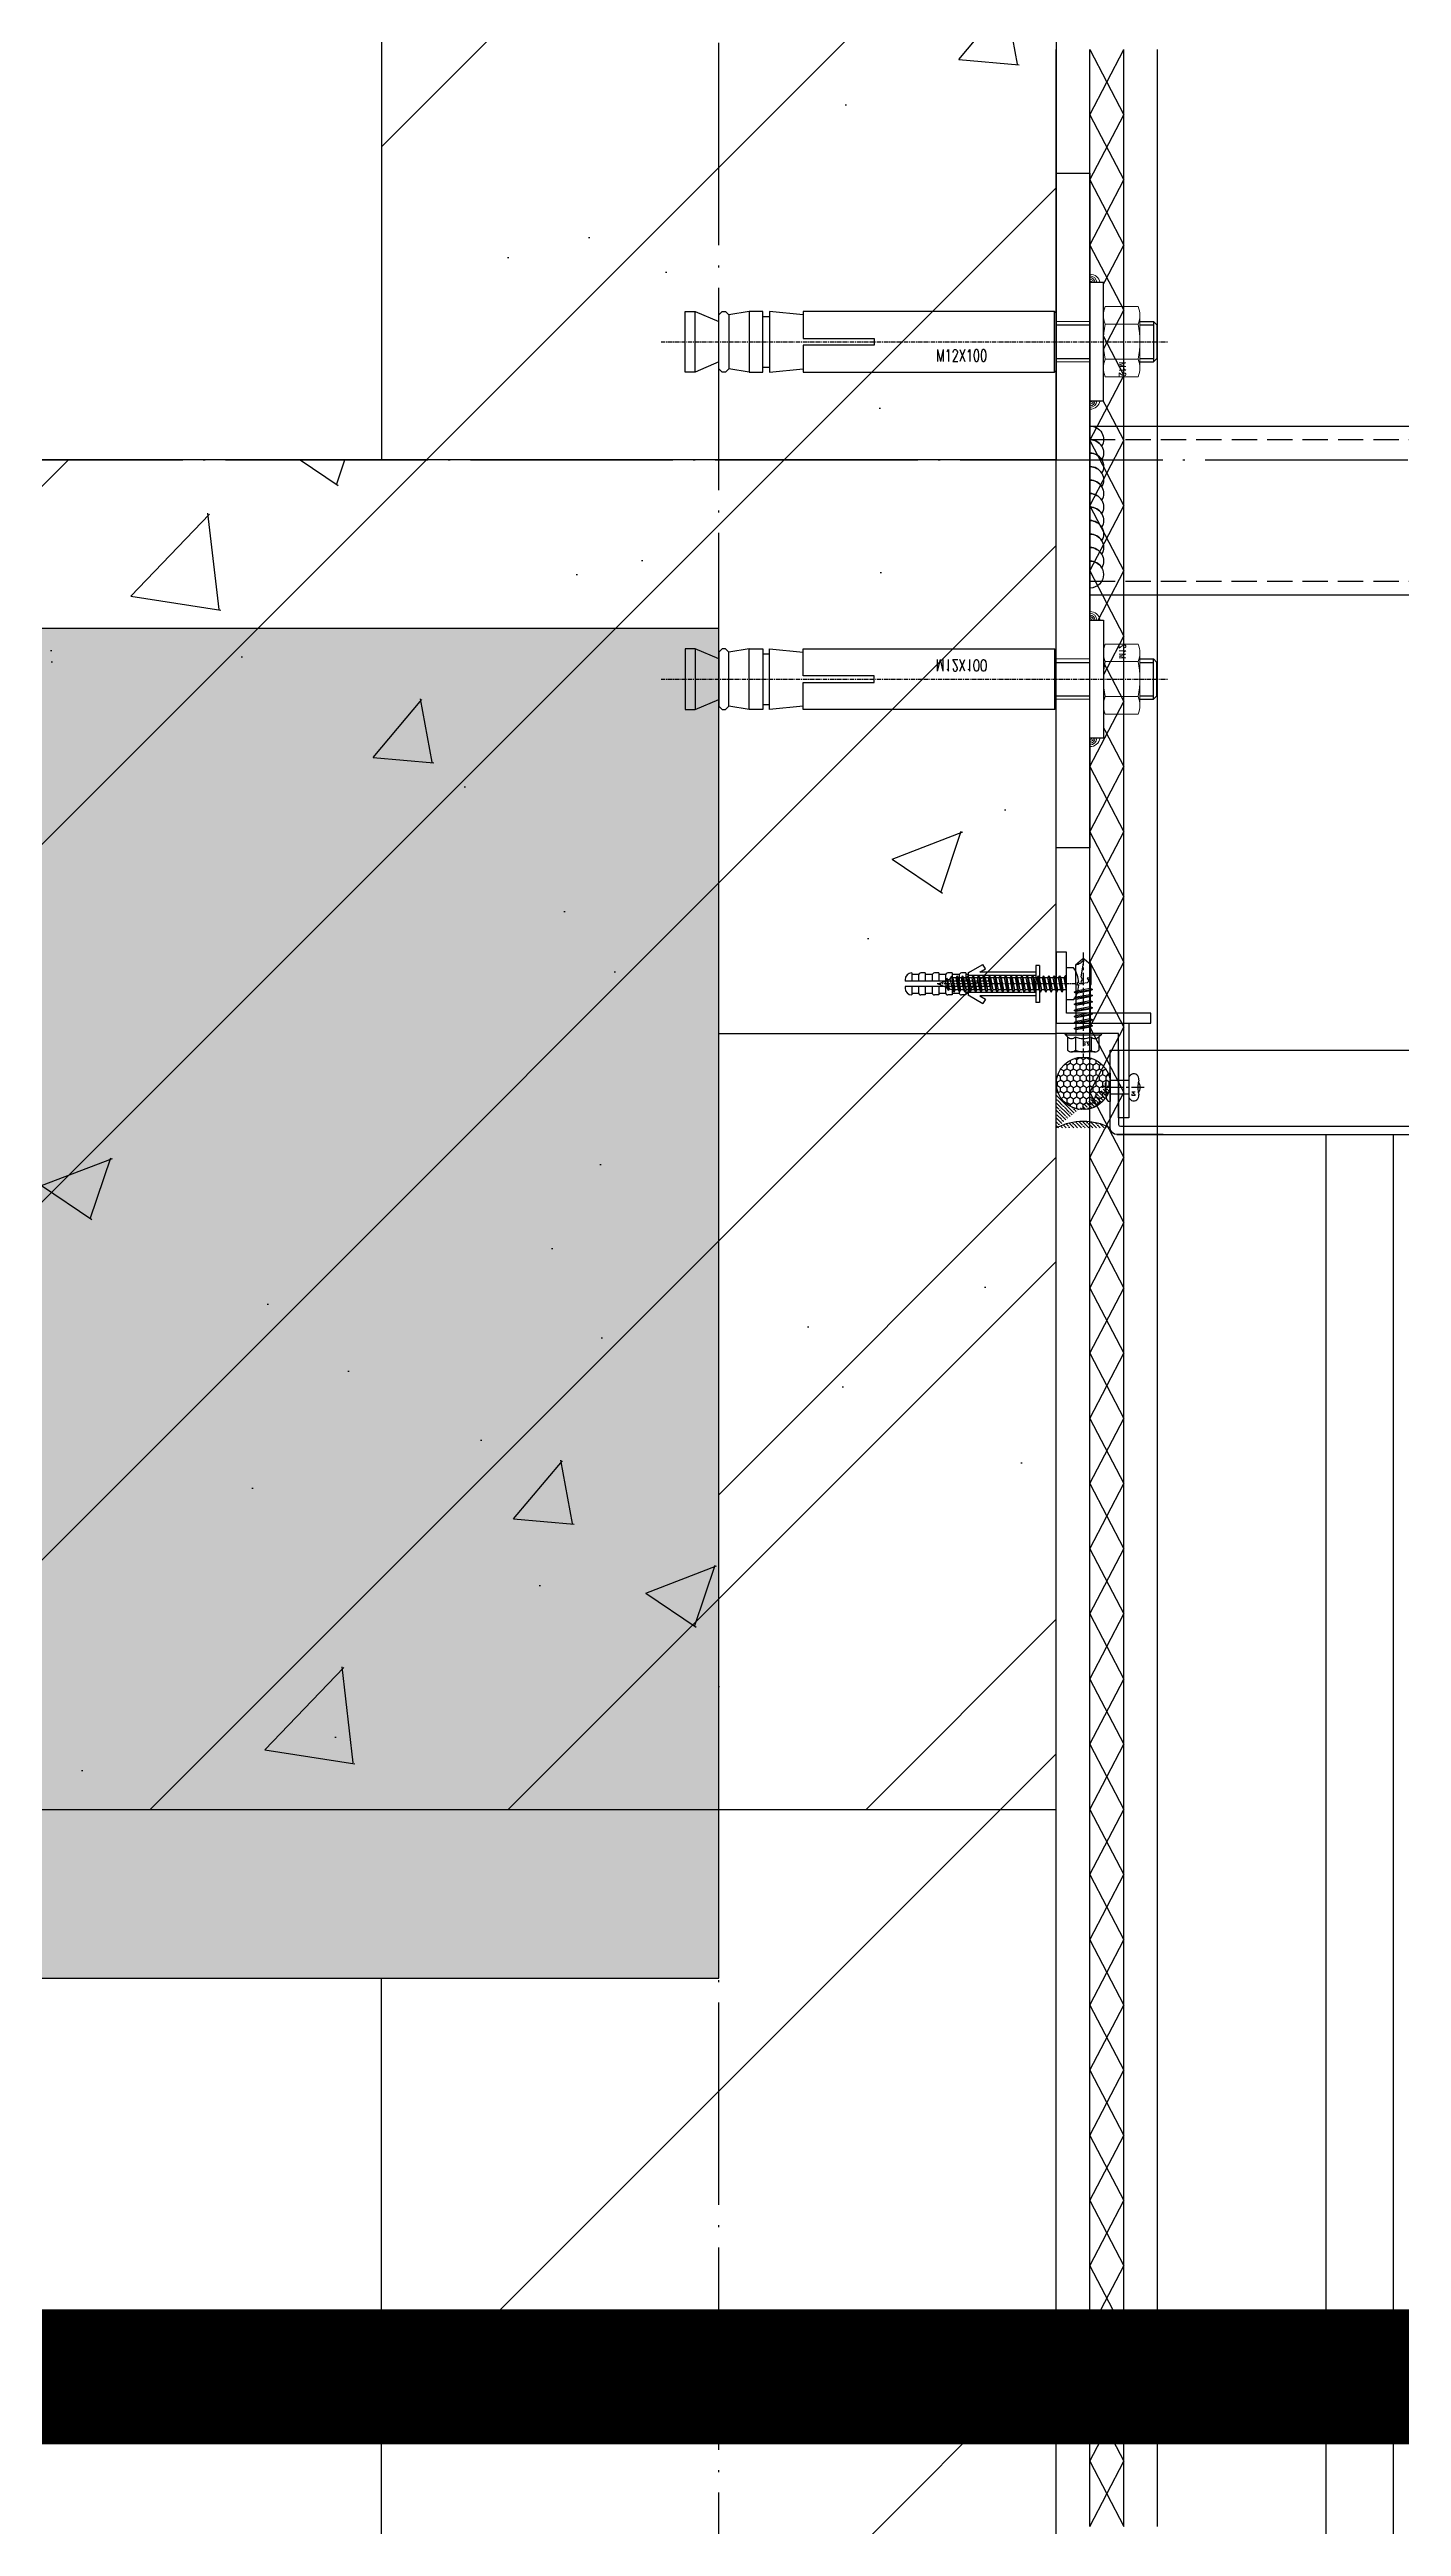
# Model space of a CAD drawing. Extents: x -202236 to 1002404, y -663931 to 1550022.
# Drawn here: x -117738 to -117337, y -328071 to -327337 of the extents above; entities that cross this region are included whole.
import ezdxf
from ezdxf.enums import TextEntityAlignment as Align

# ---------------------------------------------------------------- set-up
doc = ezdxf.new("R2010")
doc.units = 0
for name, pattern in [('CENTER', [2, 1.25, -0.25, 0.25, -0.25]), ('DASH', [0.35, 0.25, -0.1]), ('DOTE', [2.4200000000000004, 2, -0.2, 0.02, -0.2]), ('ZN-CENTER', [2, 1.25, -0.25, 0.25, -0.25]), ('ZN-DASH', [0.35, 0.25, -0.1])]:
    doc.linetypes.add(name, pattern=pattern)
for name, color, linetype in [('!ZN1-填充-8', 8, 'Continuous'), ('!ZN3-铝板幕墙-3', 3, 'Continuous'), ('!ZN4-辅助材料-1', 1, 'Continuous'), ('!ZN4-配件-11', 11, 'Continuous'), ('!ZN5-钢材投影-40', 40, 'Continuous'), ('!ZN5-铝材投影-112', 112, 'Continuous'), ('!ZN6-虚线-8', 8, 'ZN-DASH'), ('!ZN6-轴线-1', 1, 'ZN-CENTER'), ('0-钢材投影', 40, 'Continuous'), ('11紧固件', 11, 'Continuous'), ('11配件', 11, 'Continuous'), ('20剖面图$0$PUB_HATCH', 8, 'Continuous'), ('25mm厚湿贴石材', 35, 'Continuous'), ('3索引', 3, 'Continuous'), ('40钢材投影', 40, 'Continuous'), ('A-AXIS-D', 1, 'Continuous'), ('A-AXIS-DOTE', 14, 'DOTE'), ('A-COLS', 6, 'Continuous'), ('A-HATCH-2', 251, 'Continuous'), ('AS-COLN', 6, 'Continuous'), ('AS-WALL', 40, 'Continuous'), ('DOTE', 1, 'CENTER'), ('Fill', 8, 'Continuous'), ('PUB_HATCH', 8, 'Continuous'), ('五金配件', 11, 'Continuous'), ('焊缝', 8, 'Continuous')]:
    doc.layers.add(name, color=color, linetype=linetype)
doc.layers.add('welding', color=1, linetype='Continuous', lineweight=18)
doc.styles.add('DHTEXT-1', font='ROMANS.shx', dxfattribs={"width": 0.7, "bigfont": 'CHINESE.shx'})
doc.styles.add('FS', font='simplex.shx', dxfattribs={"width": 0.7, "height": 5, "bigfont": 'TSSDCHN.SHX'})

# ---------------------------------------------------------------- blocks, each defined once
blk = doc.blocks.new('99平面图例外参$0$$LinePat$夹层保温1')
at = {"color": 0}
for p, q in [((0, 0), (96.00000000000546, 0)), ((0, -50), (96.00000000000546, -50)), ((0, -100), (96.00000000000546, -50)), ((96.00000000000546, -100), (0, -50)), ((0, -100), (96.00000000000546, -100)), ((0, -150), (96.00000000000546, -150))]:
    blk.add_line(p, q, dxfattribs=at)
blk = doc.blocks.new('铝板16mm胶缝')
at = {"layer": '!ZN1-填充-8'}
h = blk.add_hatch(dxfattribs=at)
h.set_pattern_fill('HONEY', color=256, scale=0.7, angle=-270, style=0)
h.set_pattern_definition([(90, (10097.31989989708, 185.0232752102251), (-0.9623705000000002, 1.666875), [1.11125, -2.2225]), (210, (10097.31989989708, 185.0232752102251), (-0.9623708449331864, -1.666874800852732), [1.11125, -2.222499999999999]), (150, (10097.31989989708, 185.0232752102251), (-1.924741344933186, 1.991472677892826e-07), [-2.2225, 1.11125])])
edge = h.paths.add_edge_path()
edge.add_ellipse((-8.500000000207365, 14.57041595620103), major_axis=(-7.997393453053519, 3.358849100355043e-11), ratio=0.9747925043838522, start_angle=0, end_angle=360)
h = blk.add_hatch(dxfattribs=at)
h.set_pattern_fill('ANSI35', color=256, scale=0.5, angle=-270, style=0)
h.set_pattern_definition([(135, (0, 0), (-1.122532015133644, -1.122532015133644), []), (135, (0, 1.122532500000005), (-1.122532015133644, -1.122532015133644), [1.984375, -0.396875, 0, -0.396875])])
edge = h.paths.add_edge_path()
edge.add_line((-0.5052130940530333, 1.366215148264018), (-0.5026065471538459, 14.57041595616465))
edge.add_line((-16.50000000016007, 1.366215148336778), (-16.49739345326088, 14.57041595623741))
edge.add_ellipse((-8.500000000207365, 14.57041595620103), major_axis=(-7.997393453053519, 3.358849100355043e-11), ratio=0.9747925043838522, start_angle=0, end_angle=180)
edge.add_arc((-8.499999999414285, -14.44754302653018), 17.72215979008053, 63.16567149166988, 116.8343285139232)
at = {"layer": '!ZN4-辅助材料-1', "ltscale": 0.5}
blk.add_arc((-8.499999999414285, -14.44754302653018), 17.72215979008053, 63.16567149164778, 116.8343285139584, dxfattribs=at)
blk.add_ellipse((-8.500000000207365, 14.57041595620103), major_axis=(-7.997393453053519, 3.358849100355043e-11), ratio=0.9747925043838522, dxfattribs=at)
at = {"layer": 'Defpoints', "ltscale": 0.5}
for p in [(-16.50000000018917, -0.6337848516632221), (-8.500000000280124, -0.6337848516632221), (-0.4999999986393959, -0.6337848516632221)]:
    blk.add_point(p, dxfattribs=at)
blk = doc.blocks.new('*U253')
at = {"color": 0, "linetype": 'ZN-CENTER', "ltscale": 3}
blk.add_line((23.99999999999994, 2.188255855140087e-07), (-7.276562432845615, -1.533137051807418e-07), dxfattribs=at)
at = {"ltscale": 10}
for p, q in [((-5.449999999999818, -3.464101413275086), (-5.449999999999818, 3.464101817001181)), ((-1.015572715537019, 4.618802355381165), (-4.949999999997999, 4.618802355381165)), ((-1.015583010001137, 2.309401278621424), (-4.949999999997999, 2.309401278624835)), ((-0.5504878062047283, -5.115541284646254), (-0.5504878062065472, 5.115530008962667)), ((-0.1698801084603474, 5.480866579516958), (1.167940990853822e-05, 4.83959058622783)), ((0, -4.839613541317005), (0, 4.8396139450431)), ((0, 2.084999581674395), (14.28830168384373, 2.085001969002848)), ((1.419619596213958, 2.729999885991237), (2.200602679755074, -2.730000114008757)), ((3.219619596213958, 2.729999881768008), (4.000602679755074, -2.730000118231986)), ((5.019619596213958, 2.729999877544779), (5.800602679755074, -2.730000122455214)), ((6.819619596213958, 2.729999873321551), (7.600602679755074, -2.730000126678443)), ((8.619619596213958, 2.729999869098322), (9.400602679755075, -2.730000130901672)), ((10.41961959621396, 2.729999864875094), (11.20060267975507, -2.7300001351249)), ((12.21961959621396, 2.729999860651865), (13.00060267975507, -2.730000139348129)), ((-1.015583010002956, -2.30940087489533), (-4.94999999999618, -2.30940087489874)), ((-1.015583010001137, -4.618801951655071), (-4.949999999999818, -4.618801951654161)), ((-0.1698801084603474, -5.480877855198726), (1.167940990853822e-05, -4.839601861909371)), ((14.28834179297628, -2.085001744372565), (0, -2.084999717997933))]:
    blk.add_line(p, q, dxfattribs=at)
for points in [[(1.828211756127738, -2.085000114008789), (1.047228672586622, 2.084999885991241), (1.419619596213901, 2.729999885991095), (1.792010519841123, 2.084999885991241), (2.57299360338241, -2.085000114008761), (2.200602679755074, -2.730000114008771)], [(3.628211756127738, -2.085000118232018), (2.847228672586622, 2.084999881768012), (3.219619596213901, 2.729999881767866), (3.592010519841123, 2.084999881768012), (4.37299360338241, -2.085000118231989), (4.000602679755074, -2.730000118232)], [(5.428211756127738, -2.085000122455247), (4.647228672586622, 2.084999877544783), (5.019619596213901, 2.729999877544637), (5.392010519841123, 2.084999877544783), (6.17299360338241, -2.085000122455218), (5.800602679755074, -2.730000122455229)], [(7.228211756127738, -2.085000126678475), (6.447228672586622, 2.084999873321555), (6.819619596213901, 2.729999873321409), (7.192010519841123, 2.084999873321555), (7.97299360338241, -2.085000126678447), (7.600602679755074, -2.730000126678457)], [(9.028211756127739, -2.085000130901704), (8.247228672586623, 2.084999869098326), (8.619619596213902, 2.72999986909818), (8.992010519841124, 2.084999869098326), (9.77299360338241, -2.085000130901676), (9.400602679755075, -2.730000130901686)], [(10.82821175612774, -2.085000135124933), (10.04722867258662, 2.084999864875098), (10.4196195962139, 2.729999864874951), (10.79201051984112, 2.084999864875098), (11.57299360338241, -2.085000135124904), (11.20060267975507, -2.730000135124914)], [(12.62821175612774, -2.085000139348161), (11.84722867258662, 2.084999860651869), (12.2196195962139, 2.729999860651723), (12.59201051984112, 2.084999860651869), (13.37299360338241, -2.085000139348133), (13.00060267975507, -2.730000139348143)]]:
    blk.add_lwpolyline(points, close=True, dxfattribs=at)
for points in [[(14.28755614132959, -2.084999790480305, -0.414213562373095), (14.44551068678416, -2.242954335934877), (14.44551068678416, -2.321931608662732), (20.17706341883141, -2.321931608662732), (21.99999672497771, -0.2620664843346907), (21.99999672497771, 0.2620669033741529), (20.1770634188305, 2.321932027703048), (14.44551068678416, 2.321932027703616), (14.44551068678416, 2.242954754974284, -0.414213562373095), (14.28755614132959, 2.085000209519654)], [(16.51287844574838, -2.321931608662732), (16.35611659158181, -1.195959136936376), (15.82661205339483, -1.523970797760166, -0.5304615897786895), (15.03442566961419, -1.169417307181045), (14.81075563571315, 0.0990784896746442, -0.6513157956771675), (15.47433833661651, 0.5440859063701903), (16.0012324895205, 0.2109028390927443), (16.76803563861736, 0.6608451827776259), (21.99999672497771, -0.2620664843346907, -0.2012259957209903), (20.1770634188305, 2.321932027703048)]]:
    blk.add_lwpolyline(points, format="xyb", dxfattribs=at)
for centre, radius, start, end in [((-3.866666666665878, 3.464101817001181), 1.583333333333237, 133.1735511071865, 226.8264488928781), ((0.1333333333341216, 2.018612281773358e-07), 5.583333333333248, 155.5673023206315, 204.4326976793683), ((0.06775032333098352, 3.464101817001181), 1.583333333333237, 133.1735511071865, 226.8264488928781), ((4.067750323330984, 2.018612281773358e-07), 5.583333333333248, 155.5673023206315, 204.4326976793683), ((7.477939400387186, -2.867559875829768), 11.3218976996017, 132.4921501626091, 138.6063620026382), ((-3.866666666665878, -3.464101413275086), 1.583333333333237, 133.1735511071865, 226.8264488927399), ((0.06775032333098352, -3.464101413275086), 1.583333333333237, 133.1735511071865, 226.8264488927399), ((7.477939400387186, 2.867548600148227), 11.3218976996017, 221.3935592101043, 227.5078498373909)]:
    blk.add_arc(centre, radius, start, end, dxfattribs=at)
at = {"layer": 'Defpoints', "color": 0, "ltscale": 10, "style": 'DHTEXT-1', "width": 0.7}
blk.add_text('5.5', height=1, rotation=90, dxfattribs=at).set_placement((-2.461643067588102, -0.9299515093815011), align=Align.CENTER)
blk = doc.blocks.new('*U196')
at = {"color": 0, "linetype": 'CENTER', "ltscale": 3}
blk.add_line((10.0124521631674, 5.329070518200751e-14), (-2.451370260241674, 5.329070518200751e-14), dxfattribs=at)
at = {"linetype": 'ByBlock', "lineweight": -2, "ltscale": 10}
for p, q in [((-1.19999999999709, -2.999999999995627), (-1.19999999999709, 2.999999999995733)), ((0, 4.200000000000099), (0, -4.199999999999992)), ((5.50000000054162, 2.000000000000053), (0, 2.000000000000053)), ((5.50000000054162, 2.500000000000053), (5.50000000054162, -2.499999999999947)), ((5.50000000054162, -1.999999999999947), (0, -1.999999999999947))]:
    blk.add_line(p, q, dxfattribs=at)
for centre, radius, start, end in [((4.415117063422031, -3.584688101909705e-12), 5.96066603962293, 160.3950489643864, 199.6049510356135), ((0, 2.999999999995733), 1.2, 90, 180), ((7.00000000054162, 2.500000000000053), 1.5, 348.4480414647314, 180), ((16.16515139045397, 5.329070518200751e-14), 8, 164.3308475018224, 195.6691524981776), ((6.186535024229231, -0.0009536892320660684), 2.672094166157843, 323.2266208412516, 36.78433105121244), ((0, -2.999999999995627), 1.2, 180, 270), ((7.00000000054162, -2.499999999999947), 1.5, 180, 11.5519585352685)]:
    blk.add_arc(centre, radius, start, end, dxfattribs=at)
at = {"layer": 'Defpoints', "color": 0, "ltscale": 10, "style": 'DHTEXT-1', "width": 0.7}
blk.add_text('D4', height=1, rotation=90, dxfattribs=at).set_placement((7.370543652128534, -1.846676056511448), align=Align.CENTER)
blk = doc.blocks.new('ZQM12X100')
at = {"layer": '11紧固件', "lineweight": 9, "ltscale": 2}
for p, q in [((-7.794263337153097, 14.80000635823671), (7.794193930963957, 14.80000635823671)), ((-9.000034703109122, -10.4999936417662), (-8.50003470311276, -9.999993641766196)), ((-8.50003470311276, -9.999993641766196), (8.499965296890878, -9.999993641766196)), ((8.999965296890878, -10.49999364177347), (8.499965296890878, -9.999993641766196))]:
    blk.add_line(p, q, dxfattribs=at)
for centre, radius, start, end in [((-7.794263337153097, 7.800006358236715), 6.999999999998628, 68.21321070172702, 111.786789298273), ((-3.470309457043186e-05, -12.44999364176329), 27.24999999999999, 79.00726691070943, 100.9927330892906), ((7.794193930963957, 7.800006358236715), 6.999999999999926, 68.21321070172702, 111.786789298273)]:
    blk.add_arc(centre, radius, start, end, dxfattribs=at)
at = {"layer": '11配件'}
for points in [[(8.999965296890878, -10.49999364177347), (-9.000034703109122, -10.4999936417662), (-9.000034703101846, -84.99999364178802), (-1.000034703109122, -84.99999364178802), (-1.000034703109122, -63.99999364180258), (0.9999652968908777, -63.9999936417953), (0.9999652968908777, -84.99999364178802), (8.999965296898154, -84.99999364178802), (8.999965296890878, -10.49999364177347)], [(-8.000034703101846, -84.99999364178802), (-9.00003470309457, -94.99999364177347), (8.999965296876326, -94.99999364177347), (7.999965296876326, -84.99999364178802)], [(-7.500034703098208, -96.99999364177347), (-7.500034703105484, -94.9999936417953)], [(7.499965296876326, -96.99999364177347), (7.499965296883602, -94.9999936417953)], [(-9.00003470309457, -100.9999936417735), (8.999965296890878, -100.9999936417735), (8.999965296890878, -96.99999364177347), (-9.00003470309457, -96.99999364177347), (-9.00003470309457, -100.9999936417735), (-8.00003470309457, -106.9999936417589)], [(8.999965296825394, -100.9999936416425), (7.99996529690543, -106.9999936416498), (8.999965296919981, -107.9999936416352), (8.999965296934533, -108.9999936417662), (7.999965296941809, -109.9999936417662), (-8.00003470309457, -109.9999936417662), (-9.00003470309457, -108.9999936417662), (-9.00003470309457, -107.9999936417589), (-8.00003470309457, -106.9999936417589), (7.999965297021845, -106.9999936417662)], [(5.999965296876326, -109.9999936417662), (8.999965296876326, -116.9999936417444), (8.999965296883602, -119.9999936417589), (-9.00003470309457, -119.9999936417589), (-9.00003470309457, -116.9999936417444), (-6.000034703098208, -109.9999936417662)], [(8.999965296876326, -116.9999936417589), (-9.00003470309457, -116.9999936417589)]]:
    blk.add_lwpolyline(points, dxfattribs=at)
at = {"layer": 'Fill'}
for p, q in [((-4.975034703187703, 14.80000635828037), (-4.975034703187703, 18.80000635804754)), ((4.974965296998562, 14.80000635827309), (4.974965296998562, 18.80000635804754))]:
    blk.add_line(p, q, dxfattribs=at)
at = {"layer": '五金配件'}
for p, q in [((-4.975034703187703, 19.80000635804026), (-5.975034703187703, 18.80000635804754)), ((-5.975034703187703, 18.80000635804754), (5.974965296998562, 18.80000635804754)), ((-5.975034703187703, 14.80000635828037), (-5.975034703187703, 18.80000635804754)), ((-4.975034703187703, 19.80000635804026), (4.974965296998562, 19.80000635804026)), ((4.974965296998562, 19.80000635804026), (5.974965296998562, 18.80000635804754)), ((5.974965296998562, 14.80000635827309), (5.974965296998562, 18.80000635804754))]:
    blk.add_line(p, q, dxfattribs=at)
at = {"layer": '11紧固件', "lineweight": 9, "ltscale": 2, "style": 'FS', "width": 0.8}
blk.add_text('M12', height=2, dxfattribs=at).set_placement((8.18760251988715, 9.635122670915734), align=Align.MIDDLE)
at = {"layer": 'Defpoints', "color": 1, "style": 'DHTEXT-1', "width": 0.6999999999970896}
blk.add_text('M12X100', height=3.5, rotation=90, dxfattribs=at).set_placement((5.82920015759737, -45.61034221918817))
blk.add_wipeout([(17.499965296898147, 6.358237442327663e-06), (17.499965296898147, 4.000006358240228), (-17.50003470309457, 4.000006358240228), (-17.50003470309457, 6.358237442327663e-06)]).dxf.layer = '40钢材投影'
at = {"layer": '11紧固件', "lineweight": 9, "ltscale": 2}
for p, q in [((-10.39233954850715, 4.500006358233804), (-10.39233954850715, 14.30000635823671)), ((-5.19618712580268, 4.500006358233804), (-5.19618712580268, 14.30000635823671)), ((5.196117719609902, 4.500006358233804), (5.196117719609902, 14.30000635823671)), ((10.39227014231801, 4.500006358233804), (10.39227014231801, 14.30000635823671)), ((-9.200034703095298, 4.000006358233804), (9.199965296906157, 4.000006358233804)), ((-7.794263337153097, 4.000006358233804), (7.794193930963957, 4.000006358233804)), ((-5.975034703187703, -9.999993641547917), (-5.975034703187703, 6.358452083077282e-06)), ((5.974965296998562, -9.999993641547917), (5.974965296998562, 6.358452083077282e-06))]:
    blk.add_line(p, q, dxfattribs=at)
for centre, radius, start, end in [((-7.794263337153097, 11.0000063582338), 6.999999999998628, 248.213210701727, 291.7867892982729), ((-3.470309457043186e-05, 31.2500063582338), 27.24999999999999, 259.0072669107095, 280.9927330892905), ((7.794193930963957, 11.0000063582338), 6.999999999999926, 248.213210701727, 291.7867892982729)]:
    blk.add_arc(centre, radius, start, end, dxfattribs=at)
at = {"layer": '40钢材投影'}
blk.add_lwpolyline([(17.49996529689815, 6.358233804348856e-06), (17.49996529689815, 4.000006358233804), (-17.50003470309457, 4.000006358233804), (-17.50003470309457, 6.358233804348856e-06)], close=True, dxfattribs=at)
at = {"layer": 'DOTE'}
blk.add_line((-3.470310548436828e-05, -127.113006343825), (-3.470309457043186e-05, 23.01078638365288), dxfattribs=at)
at = {"layer": 'Fill'}
for p, q in [((-4.975034703187703, -9.999993641547917), (-4.975034703187703, 6.358452083077282e-06)), ((4.974965296998562, -9.999993641547917), (4.974965296998562, 6.358452083077282e-06))]:
    blk.add_line(p, q, dxfattribs=at)
at = {"layer": 'welding', "color": 8}
for points in [[(-17.50003470309457, 0.5000063582338043, 0.414213562373095), (-18.00003470309457, 6.358233804348856e-06)], [(18.99996529689815, 6.358233804348856e-06, 0.414213562373095), (17.49996529689815, 1.500006358233804)], [(18.49996529689815, 6.358233804348856e-06, 0.414213562373095), (17.49996529689815, 1.000006358233804)], [(17.99996529689815, 6.358233804348856e-06, 0.414213562373095), (17.49996529689815, 0.5000063582338043)]]:
    blk.add_lwpolyline(points, format="xyb", dxfattribs=at)
for centre, radius, start, end in [((-17.0313536795984, 0.06777217198396102), 2.969454364828276, 99.08119932306434, 181.3076584922196), ((-17.50003470309457, 6.358233804348856e-06), 2, 90, 180), ((-17.50003470309457, 6.358233804348856e-06), 1.5, 90, 180), ((-17.50003470309457, 6.358233804348856e-06), 1, 90, 180), ((17.03128427340198, 0.06777217198396102), 2.969454364825214, 358.6923415077804, 80.91880067693566), ((17.49996529689815, 6.358233804348856e-06), 2, 0, 90)]:
    blk.add_arc(centre, radius, start, end, dxfattribs=at)
blk = doc.blocks.new('A$Cecfe689e')
at = {"layer": '11紧固件', "rotation": 270}
blk.add_blockref('ZQM12X100', (10, 50), dxfattribs=at)
at = {"layer": '0-钢材投影', "ltscale": 10}
blk.add_lwpolyline([(10, 100), (10, -100), (0, -100), (0, 100)], close=True, dxfattribs=at)
at = {"layer": '11紧固件', "xscale": -1, "rotation": 270}
blk.add_blockref('ZQM12X100', (10, -50), dxfattribs=at)
blk = doc.blocks.new('塑料胀栓-套')
at = {"layer": '!ZN4-配件-11'}
for p, q in [((-1, -5.5), (-1, 5.5)), ((-1, 5.5), (0, 5.5)), ((0, -5.5), (0, 5.5)), ((0, 3.5), (16.67776683341481, 3.499999999999545)), ((13.80392695139972, 0.8000000000001819), (38.80392695139972, 0.8000000000001819)), ((13.80392695139972, -0.8000000000001819), (13.80392695139972, 0.8000000000001819)), ((15.00936658251612, 4.463251333972039), (15.75936658251612, 5.762289439649066)), ((16.67776683341526, 3.499999999999545), (15.00936658251612, 4.463251333972039)), ((20.08949360143833, 3.262289439649066), (15.75936658251612, 5.762289439649521)), ((19.94737703114333, 3.368242874199495), (20.07611351981541, 3.25)), ((20.07611351981541, 0.8000000000001819), (20.07611351981541, 3.25)), ((20.07611351981541, 2.800000000000182), (20.80392695139972, 2.800000000000182)), ((20.80392695139972, 0.8000000000001819), (20.80392695139972, 3.25)), ((20.80392695139972, 3.25), (22.10392695139944, 3.25)), ((22.80392695139972, 2.800000000000182), (24.80392695139972, 2.800000000000182)), ((22.80392695139972, 0.8000000000001819), (22.80392695139972, 2.550000000000182)), ((24.80392695139972, 0.8000000000001819), (24.80392695139972, 3.25)), ((24.80392695139972, 3.25), (26.10392695139944, 3.25)), ((26.80392695139972, 2.800000000000182), (28.80392695139972, 2.800000000000182)), ((26.80392695139972, 0.8000000000001819), (26.80392695139972, 2.550000000000182)), ((28.80392695139972, 0.8000000000001819), (28.80392695139972, 3.25)), ((28.80392695139972, 3.25), (30.10392695139944, 3.25)), ((30.80392695139972, 2.800000000000182), (32.80392695139972, 2.800000000000182)), ((30.80392695139972, 0.8000000000001819), (30.80392695139972, 2.550000000000182)), ((32.80392695139972, 0.8000000000001819), (32.80392695139972, 3.25)), ((32.80392695139972, 3.25), (34.10392695139944, 3.25)), ((34.80392695139972, 2.800000000000182), (36.80392695139972, 2.800000000000182)), ((34.80392695139972, 0.8000000000001819), (34.80392695139972, 2.550000000000182)), ((36.80392695139972, 0.8000000000001819), (36.80392695139972, 3.25)), ((36.80392695139972, 3.25), (36.80392695139972, 3.25)), ((38.80392695139972, 0.8000000000001819), (38.80392695139972, 1.25)), ((-1, -5.5), (0, -5.5)), ((0, -3.5), (16.67776683341572, -3.499999999999545)), ((13.80392695139972, -0.8000000000001819), (38.80392695139972, -0.8000000000001819)), ((16.67776683341526, -3.5), (15.00936658251567, -4.463251333971584)), ((15.00936658251612, -4.463251333972039), (15.75936658251612, -5.762289439649066)), ((20.08949360143833, -3.262289439649066), (15.75936658251612, -5.762289439649066)), ((19.94737703114333, -3.368242874199495), (20.07611351981541, -3.25)), ((20.07611351981541, -3.25), (20.07611351981541, -0.8000000000001819)), ((20.07611351981541, -2.800000000000182), (20.80392695139972, -2.799999999999727)), ((20.80392695139972, -3.25), (20.80392695139972, -0.8000000000001819)), ((20.80392695139972, -3.25), (22.10392695139944, -3.25)), ((22.80392695139972, -2.550000000000182), (22.80392695139972, -0.8000000000001819)), ((22.80392695139972, -2.799999999999727), (24.80392695139972, -2.799999999999727)), ((24.80392695139972, -3.25), (24.80392695139972, -0.8000000000001819)), ((24.80392695139972, -3.25), (26.10392695139944, -3.25)), ((26.80392695139972, -2.550000000000182), (26.80392695139972, -0.8000000000001819)), ((26.80392695139972, -2.800000000000182), (28.80392695139972, -2.800000000000182)), ((28.80392695139972, -3.25), (28.80392695139972, -0.8000000000001819)), ((28.80392695139972, -3.25), (30.10392695139944, -3.25)), ((30.80392695139972, -2.550000000000182), (30.80392695139972, -0.8000000000001819)), ((30.80392695139972, -2.800000000000182), (32.80392695139972, -2.800000000000182)), ((32.80392695139972, -3.25), (32.80392695139972, -0.8000000000001819)), ((32.80392695139972, -3.25), (34.10392695139944, -3.25)), ((34.80392695139972, -2.550000000000182), (34.80392695139972, -0.8000000000001819)), ((34.80392695139972, -2.800000000000182), (36.80392695139972, -2.800000000000182)), ((36.80392695139972, -3.25), (36.80392695139972, -0.8000000000001819)), ((36.80392695139972, -3.25), (36.80392695139972, -3.25)), ((38.80392695139972, -1.25), (38.80392695139972, -0.8000000000001819))]:
    blk.add_line(p, q, dxfattribs=at)
for centre, radius, start, end in [((19.60915050113545, 3), 0.5, 47.43290944020489, 90), ((22.10392695139944, 2.550000000000182), 0.7, 0, 90), ((26.10392695139944, 2.550000000000182), 0.7, 0, 90), ((30.10392695139944, 2.550000000000182), 0.7, 0, 90), ((34.10392695139944, 2.550000000000182), 0.7, 0, 90), ((36.80392695139972, 1.25), 2, 0, 90), ((19.60915050113545, -3), 0.5, 270, 312.5670905597951), ((22.10392695139944, -2.550000000000182), 0.7, 270, 0), ((26.10392695139944, -2.550000000000182), 0.7, 270, 0), ((30.10392695139944, -2.550000000000182), 0.7, 270, 0), ((34.10392695139944, -2.550000000000182), 0.7, 270, 0), ((36.80392695139972, -1.25), 2, 270, 0)]:
    blk.add_arc(centre, radius, start, end, dxfattribs=at)
at = {"layer": '!ZN6-虚线-8', "ltscale": 0.5}
for p, q in [((0, 2.5), (20.07611351981541, 2.5)), ((0, -2.5), (20.07611351981541, -2.5))]:
    blk.add_line(p, q, dxfattribs=at)
blk = doc.blocks.new('盘头ST4.8×38')
at = {"layer": '!ZN4-配件-11'}
for p, q in [((-3.68999374217529, 0.3999999999998778), (-3.299999999999983, 0.3999999999998636)), ((-3.299999999999983, 0.3999999999998636), (-3.300000000000011, -0.4000000000001336)), ((-2.137196594791874, 4.749999999999872), (-2.842170943040401e-14, 4.749999999999872)), ((-2.842170943040401e-14, 4.749999999999872), (2.842170943040401e-14, 1.989999999999881)), ((2.842170943040401e-14, 1.989999999999881), (2.842170943040401e-14, -2.600000000000151)), ((2.842170943040401e-14, 1.868996415000893), (0.6894816674914068, -1.790000000000148)), ((0, 0), (0.3372980032856674, -2.400000000000148)), ((0.2000000000000171, 1.789999999999878), (0.9105183325087296, 1.789999999999864)), ((1.262701996714299, 2.399999999999721), (0.9105183325087012, 1.789999999999878)), ((0.9105183325087012, 1.789999999999878), (1.585114339079894, -1.790000000000134)), ((1.262701996714384, 2.399999999999878), (1.937298003285662, -2.400000000000148)), ((1.262701996714299, 2.399999999999721), (1.614885660919867, 1.789999999999878)), ((1.614885660919867, 1.789999999999878), (2.289481667491401, -1.790000000000148)), ((1.614885660919867, 1.789999999999864), (2.510518332508667, 1.789999999999864)), ((2.862701996714293, 2.399999999999721), (2.510518332508695, 1.789999999999878)), ((2.510518332508695, 1.789999999999878), (3.185114339079888, -1.790000000000134)), ((2.862701996714378, 2.399999999999878), (3.537298003285656, -2.400000000000148)), ((2.862701996714293, 2.399999999999721), (3.214885660919862, 1.789999999999878)), ((3.21488566091989, 1.789999999999864), (4.110518332508661, 1.789999999999864)), ((3.214885660919862, 1.789999999999878), (3.889481667491395, -1.790000000000148)), ((4.462701996714287, 2.399999999999721), (4.11051833250869, 1.789999999999878)), ((4.11051833250869, 1.789999999999878), (4.785114339079882, -1.790000000000134)), ((4.462701996714372, 2.399999999999878), (5.13729800328565, -2.400000000000148)), ((4.462701996714287, 2.399999999999721), (4.814885660919856, 1.789999999999878)), ((4.814885660919856, 1.789999999999878), (5.48948166749139, -1.790000000000148)), ((4.814885660919856, 1.789999999999864), (5.710518332508713, 1.789999999999864)), ((6.062701996714281, 2.399999999999721), (5.710518332508684, 1.789999999999878)), ((5.710518332508684, 1.789999999999878), (6.385114339079877, -1.790000000000134)), ((6.062701996714367, 2.399999999999878), (6.737298003285645, -2.400000000000148)), ((6.062701996714281, 2.399999999999721), (6.41488566091985, 1.789999999999878)), ((6.41488566091985, 1.789999999999878), (7.089481667491384, -1.790000000000148)), ((6.41488566091985, 1.789999999999864), (7.310518332508678, 1.78999999999985)), ((7.662701996714276, 2.399999999999721), (7.310518332508678, 1.789999999999878)), ((7.310518332508678, 1.789999999999878), (7.985114339079871, -1.790000000000134)), ((7.662701996714361, 2.399999999999878), (8.337298003285639, -2.400000000000148)), ((7.662701996714276, 2.399999999999721), (8.014885660919845, 1.789999999999878)), ((8.014885660919845, 1.789999999999878), (8.689481667491378, -1.790000000000148)), ((8.014885660919816, 1.789999999999878), (8.910518332508673, 1.789999999999878)), ((9.26270199671427, 2.399999999999721), (8.910518332508673, 1.789999999999878)), ((8.910518332508673, 1.789999999999878), (9.585114339079865, -1.790000000000134)), ((9.262701996714355, 2.399999999999878), (9.937298003285633, -2.400000000000148)), ((9.26270199671427, 2.399999999999721), (9.614885660919839, 1.789999999999878)), ((9.614885660919839, 1.789999999999878), (10.28948166749137, -1.790000000000148)), ((9.61488566091981, 1.789999999999878), (10.51051833250864, 1.789999999999893)), ((10.86270199671426, 2.399999999999721), (10.51051833250867, 1.789999999999878)), ((10.51051833250867, 1.789999999999878), (11.18511433907986, -1.790000000000134)), ((10.86270199671435, 2.399999999999878), (11.53729800328563, -2.400000000000148)), ((10.86270199671426, 2.399999999999721), (11.21488566091983, 1.789999999999878)), ((11.21488566091986, 1.789999999999864), (12.11051833250869, 1.789999999999864)), ((11.21488566091983, 1.789999999999878), (11.88948166749137, -1.790000000000148)), ((12.46270199671426, 2.399999999999721), (12.11051833250866, 1.789999999999878)), ((12.11051833250866, 1.789999999999878), (12.78511433907985, -1.790000000000134)), ((12.46270199671434, 2.399999999999878), (13.13729800328562, -2.400000000000148)), ((12.46270199671426, 2.399999999999721), (12.81488566091983, 1.789999999999878)), ((12.81488566091983, 1.789999999999878), (13.48948166749136, -1.790000000000148)), ((12.81488566091986, 1.789999999999864), (13.71051833250863, 1.789999999999864)), ((14.06270199671425, 2.399999999999721), (13.71051833250866, 1.789999999999878)), ((13.71051833250866, 1.789999999999878), (14.38511433907985, -1.790000000000134)), ((14.06270199671434, 2.399999999999878), (14.73729800328562, -2.400000000000148)), ((14.06270199671425, 2.399999999999721), (14.41488566091982, 1.789999999999878)), ((14.41488566091982, 1.789999999999878), (15.08948166749136, -1.790000000000148)), ((14.41488566091979, 1.789999999999893), (15.31051833250862, 1.789999999999878)), ((15.66270199671425, 2.399999999999721), (15.31051833250865, 1.789999999999878)), ((15.31051833250865, 1.789999999999878), (15.98511433907984, -1.790000000000134)), ((15.66270199671433, 2.399999999999878), (16.33729800328561, -2.400000000000148)), ((15.66270199671425, 2.399999999999721), (16.01488566091982, 1.789999999999878)), ((16.01488566091982, 1.789999999999878), (16.68948166749135, -1.790000000000148)), ((16.01488566091982, 1.789999999999893), (16.9105183325087, 1.789999999999878)), ((17.26270199671424, 2.399999999999721), (16.91051833250864, 1.789999999999878)), ((16.91051833250864, 1.789999999999878), (17.58511433907984, -1.790000000000134)), ((17.26270199671433, 2.399999999999878), (17.9372980032856, -2.400000000000148)), ((17.26270199671424, 2.399999999999721), (17.61488566091981, 1.789999999999878)), ((17.61488566091981, 1.789999999999878), (18.28948166749134, -1.790000000000148)), ((17.61488566091981, 1.789999999999893), (18.51051833250861, 1.789999999999893)), ((18.86270199671424, 2.399999999999721), (18.51051833250864, 1.789999999999878)), ((18.51051833250864, 1.789999999999878), (19.18511433907983, -1.790000000000134)), ((18.86270199671432, 2.399999999999878), (19.5372980032856, -2.400000000000148)), ((18.86270199671424, 2.399999999999721), (19.2148856609198, 1.789999999999878)), ((19.21488566091978, 1.789999999999864), (20.1105183325086, 1.789999999999864)), ((19.2148856609198, 1.789999999999878), (19.88948166749134, -1.790000000000148)), ((20.46270199671423, 2.399999999999721), (20.11051833250863, 1.789999999999878)), ((20.11051833250863, 1.789999999999878), (20.78511433907983, -1.790000000000134)), ((20.46270199671432, 2.399999999999878), (21.13729800328559, -2.400000000000148)), ((20.46270199671423, 2.399999999999721), (20.8148856609198, 1.789999999999878)), ((20.8148856609198, 1.789999999999878), (21.48948166749133, -1.790000000000148)), ((20.81488566091983, 1.789999999999864), (21.71051833250866, 1.789999999999864)), ((22.06270199671422, 2.399999999999721), (21.71051833250863, 1.789999999999878)), ((21.71051833250863, 1.789999999999878), (22.38511433907982, -1.790000000000134)), ((22.06270199671431, 2.399999999999878), (22.73729800328559, -2.400000000000148)), ((22.06270199671422, 2.399999999999721), (22.41488566091979, 1.789999999999878)), ((22.41488566091979, 1.789999999999878), (23.08948166749133, -1.790000000000148)), ((22.41488566091982, 1.789999999999864), (23.31051833250868, 1.789999999999864)), ((23.66270199671422, 2.399999999999721), (23.31051833250862, 1.789999999999878)), ((23.31051833250862, 1.789999999999878), (23.98511433907981, -1.790000000000134)), ((23.6627019967143, 2.399999999999878), (24.33729800328558, -2.400000000000148)), ((23.66270199671422, 2.399999999999721), (24.01488566091979, 1.789999999999878)), ((24.01488566091979, 1.789999999999878), (24.68948166749132, -1.790000000000148)), ((24.01488566091982, 1.789999999999878), (24.91051833250862, 1.789999999999878)), ((25.26270199671421, 2.399999999999721), (24.91051833250862, 1.789999999999878)), ((24.91051833250862, 1.789999999999878), (25.58511433907981, -1.790000000000134)), ((25.2627019967143, 2.399999999999878), (25.93729800328558, -2.400000000000148)), ((25.26270199671421, 2.399999999999721), (25.61488566091978, 1.789999999999878)), ((25.61488566091978, 1.789999999999878), (26.28948166749132, -1.790000000000148)), ((25.61488566091984, 1.789999999999878), (26.51051833250864, 1.789999999999878)), ((26.86270199671421, 2.399999999999721), (26.51051833250861, 1.789999999999878)), ((26.51051833250861, 1.789999999999878), (27.1851143390798, -1.790000000000134)), ((26.86270199671429, 2.399999999999878), (27.53729800328557, -2.400000000000148)), ((26.86270199671421, 2.399999999999721), (27.21488566091978, 1.789999999999878)), ((27.21488566091978, 1.789999999999878), (27.88948166749131, -1.790000000000148)), ((27.21488566091975, 1.789999999999907), (28.1105183325086, 1.789999999999893)), ((28.4627019967142, 2.399999999999721), (28.1105183325086, 1.789999999999878)), ((28.1105183325086, 1.789999999999878), (28.7851143390798, -1.790000000000134)), ((28.46270199671429, 2.399999999999878), (29.13729800328557, -2.400000000000148)), ((28.4627019967142, 2.399999999999721), (28.81488566091977, 1.789999999999878)), ((28.81488566091977, 1.789999999999878), (29.4894816674913, -1.790000000000148)), ((28.81488566091977, 1.789999999999878), (29.71051833250863, 1.789999999999864)), ((30.0627019967142, 2.399999999999721), (29.7105183325086, 1.789999999999878)), ((29.7105183325086, 1.789999999999878), (30.38511433907979, -1.790000000000134)), ((30.06270199671428, 2.399999999999878), (30.73729800328556, -2.400000000000148)), ((30.0627019967142, 2.399999999999721), (30.41488566091977, 1.789999999999878)), ((30.41488566091977, 1.789999999999878), (31.0894816674913, -1.790000000000148)), ((30.41488566091974, 1.789999999999893), (31.31051833250865, 1.789999999999893)), ((31.66270199671419, 2.399999999999721), (31.31051833250859, 1.789999999999878)), ((31.31051833250859, 1.789999999999878), (31.98511433907979, -1.790000000000134)), ((31.66270199671428, 2.399999999999878), (32.33729800328555, -2.400000000000148)), ((31.66270199671419, 2.399999999999721), (32.01488566091976, 1.789999999999878)), ((32.01488566091976, 1.789999999999878), (32.68948166749129, -1.790000000000148)), ((32.01488566091973, 1.789999999999907), (32.91051833250862, 1.789999999999907)), ((33.26270199671424, 2.399999999999721), (32.91051833250862, 1.789999999999878)), ((32.91051833250862, 1.789999999999878), (33.58511433907981, -1.790000000000134)), ((33.2627019967143, 2.399999999999878), (33.92973921965174, -2.346216459793439)), ((33.26270199671424, 2.399999999999721), (33.61488566091978, 1.789999999999878)), ((33.61488566091978, 1.789999999999878), (34.43075650732143, -1.478429062079215)), ((33.61488566091973, 1.789999999999907), (33.67855772335159, 1.789999999999907)), ((34.62076470437219, 1.399725089898567), (33.67855772335159, 1.789999999999907)), ((34.92839653734913, 1.932559054640009), (34.62076470437225, 1.399725089898567)), ((34.62076470437225, 1.399725089898553), (35.13408900972976, -1.187099200723964)), ((34.92839653734913, 1.932559054640009), (35.4417208427067, -1.719933165465648)), ((34.92839653734913, 1.932559054640009), (35.42941382501888, 1.064771656925686)), ((37.99999999999991, -1.989519660128281e-13), (35.42941382501894, 1.064771656925657)), ((35.42941382501894, 1.064771656925657), (35.9427381303768, -0.8521457677509403)), ((-3.68999374217529, -0.4000000000001336), (-3.300000000000011, -0.4000000000001336)), ((-2.137196594791874, -4.750000000000128), (-2.842170943040401e-14, -4.750000000000114)), ((2.842170943040401e-14, -2.600000000000151), (-2.842170943040401e-14, -4.750000000000114)), ((0.2000000000000171, -2.400000000000148), (0.3372980032856674, -2.400000000000162)), ((0.6894816674914068, -1.790000000000148), (0.337298003285639, -2.400000000000219)), ((0.6894816674913784, -1.790000000000134), (1.585114339079951, -1.790000000000163)), ((1.585114339079894, -1.790000000000148), (1.937298003285633, -2.400000000000219)), ((2.289481667491401, -1.790000000000148), (1.937298003285633, -2.400000000000219)), ((2.289481667491373, -1.790000000000148), (3.18511433907986, -1.790000000000148)), ((3.185114339079888, -1.790000000000148), (3.537298003285628, -2.400000000000219)), ((3.889481667491395, -1.790000000000148), (3.537298003285628, -2.400000000000219)), ((3.889481667491395, -1.790000000000148), (4.785114339079854, -1.790000000000148)), ((4.785114339079882, -1.790000000000148), (5.137298003285622, -2.400000000000219)), ((5.48948166749139, -1.790000000000148), (5.137298003285622, -2.400000000000219)), ((5.48948166749139, -1.790000000000134), (6.38511433907982, -1.790000000000134)), ((6.385114339079877, -1.790000000000148), (6.737298003285616, -2.400000000000219)), ((7.089481667491384, -1.790000000000148), (6.737298003285616, -2.400000000000219)), ((7.089481667491384, -1.790000000000134), (7.985114339079843, -1.790000000000148)), ((7.985114339079871, -1.790000000000148), (8.33729800328561, -2.400000000000219)), ((8.689481667491378, -1.790000000000148), (8.33729800328561, -2.400000000000219)), ((8.689481667491407, -1.790000000000134), (9.585114339079837, -1.790000000000134)), ((9.585114339079865, -1.790000000000148), (9.937298003285605, -2.400000000000219)), ((10.28948166749137, -1.790000000000148), (9.937298003285605, -2.400000000000219)), ((10.2894816674914, -1.79000000000012), (11.18511433907983, -1.790000000000106)), ((11.18511433907986, -1.790000000000148), (11.5372980032856, -2.400000000000219)), ((11.88948166749137, -1.790000000000148), (11.5372980032856, -2.400000000000219)), ((11.88948166749142, -1.790000000000106), (12.78511433907988, -1.79000000000012)), ((12.78511433907985, -1.790000000000148), (13.13729800328559, -2.400000000000219)), ((13.48948166749136, -1.790000000000148), (13.13729800328559, -2.400000000000219)), ((13.48948166749139, -1.790000000000106), (14.38511433907985, -1.79000000000012)), ((14.38511433907985, -1.790000000000148), (14.73729800328559, -2.400000000000219)), ((15.08948166749136, -1.790000000000148), (14.73729800328559, -2.400000000000219)), ((15.08948166749141, -1.79000000000012), (15.98511433907973, -1.790000000000106)), ((15.98511433907984, -1.790000000000148), (16.33729800328558, -2.400000000000219)), ((16.68948166749135, -1.790000000000148), (16.33729800328558, -2.400000000000219)), ((16.68948166749141, -1.790000000000106), (17.58511433907978, -1.790000000000106)), ((17.58511433907984, -1.790000000000148), (17.93729800328558, -2.400000000000219)), ((18.28948166749134, -1.790000000000148), (17.93729800328558, -2.400000000000219)), ((18.28948166749137, -1.790000000000106), (19.1851143390798, -1.790000000000106)), ((19.18511433907983, -1.790000000000148), (19.53729800328557, -2.400000000000219)), ((19.88948166749134, -1.790000000000148), (19.53729800328557, -2.400000000000219)), ((19.8894816674914, -1.790000000000092), (20.7851143390798, -1.79000000000012)), ((20.78511433907983, -1.790000000000148), (21.13729800328557, -2.400000000000219)), ((21.48948166749133, -1.790000000000148), (21.13729800328557, -2.400000000000219)), ((21.48948166749139, -1.79000000000012), (22.38511433907979, -1.790000000000134)), ((22.38511433907982, -1.790000000000148), (22.73729800328556, -2.400000000000219)), ((23.08948166749133, -1.790000000000148), (22.73729800328556, -2.400000000000219)), ((23.08948166749127, -1.79000000000012), (23.98511433907984, -1.79000000000012)), ((23.98511433907981, -1.790000000000148), (24.33729800328555, -2.400000000000219)), ((24.68948166749132, -1.790000000000148), (24.33729800328555, -2.400000000000219)), ((24.68948166749129, -1.790000000000106), (25.58511433907981, -1.79000000000012)), ((25.58511433907981, -1.790000000000148), (25.93729800328555, -2.400000000000219)), ((26.28948166749132, -1.790000000000148), (25.93729800328555, -2.400000000000219)), ((26.28948166749132, -1.790000000000106), (27.18511433907977, -1.790000000000106)), ((27.1851143390798, -1.790000000000148), (27.53729800328554, -2.400000000000219)), ((27.88948166749131, -1.790000000000148), (27.53729800328554, -2.400000000000219)), ((27.88948166749128, -1.790000000000106), (28.78511433907974, -1.79000000000012)), ((28.7851143390798, -1.790000000000148), (29.13729800328554, -2.400000000000219)), ((29.4894816674913, -1.790000000000148), (29.13729800328554, -2.400000000000219)), ((29.4894816674913, -1.79000000000012), (30.38511433907976, -1.79000000000012)), ((30.38511433907979, -1.790000000000148), (30.73729800328553, -2.400000000000219)), ((31.0894816674913, -1.790000000000148), (30.73729800328553, -2.400000000000219)), ((31.08948166749127, -1.79000000000012), (31.98511433907973, -1.79000000000012)), ((31.98511433907979, -1.790000000000148), (32.33729800328553, -2.400000000000219)), ((32.68948166749129, -1.790000000000148), (32.33729800328553, -2.400000000000219)), ((32.68948166749129, -1.790000000000106), (33.60860749686216, -1.790000000000106)), ((33.60860749686216, -1.790000000000106), (33.92973921965162, -2.346216459793581)), ((34.43075650732143, -1.478429062079215), (33.92973921965162, -2.346216459793581)), ((35.13408900972976, -1.187099200723964), (34.43075650732143, -1.478429062079215)), ((35.13408900972976, -1.187099200723992), (35.4417208427067, -1.719933165465648)), ((35.94273813037674, -0.8521457677509687), (35.4417208427067, -1.719933165465648)), ((37.99999999999991, -1.4210854715202e-13), (35.9427381303768, -0.8521457677509403))]:
    blk.add_line(p, q, dxfattribs=at)
for centre, radius, start, end in [((4.299999999999983, -1.27897692436818e-13), 8, 143.5764263576689, 177.1340160174013), ((0.2000000000000171, 1.989999999999881), 0.2, 180.0000000000008, 270), ((4.299999999999983, -1.27897692436818e-13), 8, 182.8659839825987, 216.4235736423311), ((0.2000000000000171, -2.600000000000151), 0.2, 90, 179.9999999999992)]:
    blk.add_arc(centre, radius, start, end, dxfattribs=at)
at = {"layer": '!ZN6-轴线-1'}
blk.add_line((-4.913665981791098, -1.27897692436818e-13), (38.43709610552358, -1.4210854715202e-13), dxfattribs=at)
blk = doc.blocks.new('*U138')
at = {"layer": '!ZN4-配件-11'}
for name, p in [('盘头ST4.8×38', (-8.000056823624622, 2.663943885057645e-13)), ('塑料胀栓-套', (1, 0))]:
    blk.add_blockref(name, p, dxfattribs=at)
blk = doc.blocks.new('20250913154407')
at = {"layer": '!ZN5-铝材投影-112'}
blk.add_lwpolyline([(-9.881335427053273e-05, 21.04511257616105), (0, 0), (-28, 0), (-28, 3), (-3, 3.000000001455192), (-3.000098813354271, 21.04511257761624), (-9.881335427053273e-05, 21.04511257616105)], dxfattribs=at)
at = {"layer": '!ZN4-配件-11', "xscale": -1, "rotation": 180}
blk.add_blockref('*U138', (5.000001791850082, 11.65894336818019), dxfattribs=at)
blk = doc.blocks.new('20250913154704')
at = {"layer": '!ZN3-铝板幕墙-3'}
for points in [[(15.99999999994179, -624.9999980534776), (275.0000001545995, -624.9999980528955), (275.000000154585, 168.8964842543355), (-275.0000075320859, 47.79388005513465)], [(17.99977330547699, -649.9999980534776), (280.0000001546141, -649.9999980528955)], [(20.07548214122653, -647.4999980534776), (280.6647508681344, -647.4999980528955)]]:
    blk.add_lwpolyline(points, dxfattribs=at)
blk.add_lwpolyline([(31.64613651948457, -649.9999980663415), (17.99999999994179, -649.9999980663415, -0.4142135623731721), (15.99999999994179, -647.9999980663415), (15.99999999994179, -624.9999980663415), (18.49999999994179, -624.9999980663415), (18.49999999994179, -646.9999980662251, 0.4142135623730951), (18.99999999994179, -647.4999980662251), (31.64613651948457, -647.4999980662833)], format="xyb", dxfattribs=at)
at = {"layer": '!ZN5-铝材投影-112'}
blk.add_lwpolyline([(-8.87666828930378e-10, -616.9999486470479), (21.50000000142609, -616.9999486470479), (21.50000000142609, -644.9999486470479), (18.50000000142609, -644.9999486470479), (18.4999999999709, -619.9999486470479), (-2.342858351767063e-09, -619.9999486470479)], close=True, dxfattribs=at)
at = {"layer": '!ZN4-辅助材料-1'}
blk.add_blockref('铝板16mm胶缝', (16.50000000017462, -649.3662132147001), dxfattribs=at)
at = {"layer": '!ZN4-配件-11', "color": 1, "rotation": 90}
blk.add_blockref('*U253', (8.000006210437277, -619.9999486470479), dxfattribs=at)
at = {"layer": '!ZN4-配件-11', "color": 1}
blk.add_blockref('*U196', (16.00000000037835, -635.9999980663415), dxfattribs=at)
at = {"layer": '!ZN6-虚线-8', "ltscale": 800, "xscale": -1}
blk.add_blockref('20250913154407', (-8.87666828930378e-10, -616.9999486470479), dxfattribs=at)
at = {"layer": '!ZN6-虚线-8', "ltscale": 800}
blk.add_blockref('A$Cecfe689e', (1.415610313415527e-07, -464.9999487988534), dxfattribs=at)
at = {"layer": '!ZN5-钢材投影-40', "ltscale": 800}
for p, q in [((10.01176818722161, -439.9999487988534), (215.0000001545122, -439.9999487986788)), ((9.988232095900457, -489.9999487988534), (215.0000001545122, -489.9999487988534))]:
    blk.add_line(p, q, dxfattribs=at)
at = {"layer": '!ZN6-虚线-8', "ltscale": 30}
for p, q in [((10.00941457808949, -443.9999487988534), (215.0000001544977, -443.9999487986788)), ((9.990585705032572, -485.9999487988534), (215.0000001545122, -485.9999487989116))]:
    blk.add_line(p, q, dxfattribs=at)
at = {"layer": '焊缝', "ltscale": 800}
blk.add_lwpolyline([(10.01176818722161, -439.9999487988534, -0.5773502691896255), (13.47445754100045, -446.0007639467949, 0.2679491924308625), (10.01082674360077, -443.9999486880843, -0.5773502691896255), (13.47351609737962, -450.0007638360257, 0.2679491924308625), (10.00988529997994, -447.9999485773151, -0.5773502691896255), (13.47257465375878, -454.0007637252565, 0.2679491924308625), (10.00894385635911, -451.9999484665459, -0.5773502691896255), (13.47163321013795, -458.0007636144874, 0.2679491924308625), (10.00800241273828, -455.9999483557767, -0.5773502691896255), (13.47069176651712, -462.0007635037182, 0.2679491924308625), (10.00706096911745, -459.9999482450075, -0.5773502691896255), (13.46975032289629, -466.000763392949, 0.2679491924308625), (10.00611952549662, -463.9999481342384, -0.5773502691896255), (13.46880887927546, -470.0007632821798, 0.2679491924308625), (10.00517808187578, -467.9999480234692, -0.5773502691896255), (13.46786743565463, -474.0007631714107, 0.2679491924308625), (10.00423663825495, -471.9999479127, -0.5773502691896255), (13.46692599203379, -478.0007630606415, 0.2679491924308625), (10.00329519463412, -475.9999478019308, -0.5773502691896255), (13.46598454841296, -482.0007629498723, 0.2679491924308625), (10.00235375101329, -479.9999476911617, -0.9999999999999999), (10.00047086377162, -487.9999474696233, -0.9999999999999999)], format="xyb", dxfattribs=at)
blk = doc.blocks.new('_FZH')
blk.add_lwpolyline([(-0.5, -0.5), (0.5, -0.5), (0.5, 0.5), (-0.5, 0.5)], close=True)
at = {"layer": 'PUB_HATCH'}
blk.add_solid([(-0.5, -0.5), (0.5, -0.5), (-0.5, 0.5), (0.5, 0.5)], dxfattribs=at)
blk = doc.blocks.new('20250913160636')
at = {"layer": '20剖面图$0$PUB_HATCH'}
h = blk.add_hatch(dxfattribs=at)
h.set_pattern_fill('钢筋混凝土', color=256, scale=30, style=0)
h.set_pattern_definition([(45, (109573.3219498778, 294200.1395788389), (-53.03300858899107, 53.03300858899107), []), (49.99999999999999, (109573.3219498778, 294200.1395788389), (215.178054780226, -18.82564049477853), [22.5, -247.5]), (355, (109573.3219498778, 294200.1395788389), (-41.6254000839, 225.6576401100035), [18, -198]), (100.4514, (109591.2534538778, 294198.5707768389), (173.5528145142065, 206.8318626182861), [19.122057, -210.3426336]), (46.18420000000001, (109573.3219498778, 294260.1395788389), (320.1723145876933, -49.65570429870542), [33.75, -371.25]), (96.6356, (109600.0029733778, 294256.0015867389), (280.398811664611, 292.2353612701325), [28.6830864, -315.5139]), (351.1842, (109573.3219498778, 294260.1395788389), (280.3985835400882, 292.2355802775974), [27, -297]), (21, (109603.3219498778, 294245.1395788389), (179.0721156355385, -120.7856671996016), [22.5, -247.5]), (326.0000000000001, (109603.3219498778, 294245.1395788389), (72.99459957647451, 217.5450135140559), [18, -198]), (71.4514, (109618.2446197778, 294235.0740970389), (252.066788574447, 96.75914901298572), [19.122057, -210.3426336]), (37.50000000000001, (109573.3219498778, 294200.1395788389), (3.647956595187201, 99.86815614939344), [0, -195.6, 0, -201, 0, -198.75]), (7.499999999999999, (109573.3219498778, 294200.1395788389), (78.92086123264458, 118.3235135647081), [0, -114.6, 0, -191.1, 0, -75.75]), (327.5, (109506.4219498778, 294200.1395788389), (160.1467308517227, -6.766461520313927), [0, -75, 0, -234, 0, -310.5]), (317.5, (109476.4219498778, 294200.1395788389), (174.9558508027159, 30.03149469969532), [0, -97.5, 0, -155.4, 0, -220.5])])
h.paths.add_polyline_path([(4550, -1469.999999046791), (4899.999999858439, -1469.999998967105), (4899.999999858439, -620.0000000004657), (4700, -620.0000000004657), (4700, -1069.999999046791), (4550, -1069.999999046791)])
at = {"layer": '25mm厚湿贴石材'}
for points in [[(4980.000000013039, -2320.000001324108), (4980.000000013039, -1269.999999712687)], [(5000.000000013039, -2320.000001324108), (5000.000000013039, -1269.999999712687)]]:
    blk.add_lwpolyline(points, dxfattribs=at)
at = {"layer": 'AS-COLN'}
for p, q in [((4700, -620.0000000004657), (4700, -1070.000000000466)), ((4900, -620.0000000004657), (4900, -1070.000000000466)), ((4900, -1069.999999046791), (4550, -1069.999999046791)), ((4900, -1469.999999046791), (4900, -1069.999999046791)), ((4550, -1469.999999046791), (4900, -1469.999999046791))]:
    blk.add_line(p, q, dxfattribs=at)
at = {"layer": 'AS-WALL'}
for p, q in [((4900, -2320.000001324108), (4900, -1469.999999046733)), ((4700.000000141095, -2170.000000241853), (4700.000000205357, -1519.999999181251))]:
    blk.add_line(p, q, dxfattribs=at)
at = {"layer": 'A-HATCH-2', "xscale": -0.2012310607619448, "yscale": 0.2, "zscale": 0.2, "rotation": 270}
for p in [(4929.999999858439, -967.7272746569943), (4929.999999858439, -987.0454564901302), (4929.999999858439, -1006.363638323266), (4929.999999858439, -1025.681820156402), (4929.999999858439, -1045.000001989538), (4929.999999858439, -1064.31818382279), (4929.999999858439, -1083.63636565581), (4929.999999858439, -1102.954547489062), (4929.999999858439, -1122.272729322081), (4929.999999858439, -1141.590911155334), (4929.999999858439, -1160.90909298847), (4929.999999858439, -1180.227274821606), (4929.999999858439, -1199.545456654741), (4929.999999858439, -1218.863638487877), (4929.999999858439, -1238.18182032113), (4929.999999858439, -1257.500002154149), (4929.999999858439, -1276.818183987401), (4929.999999858439, -1296.136365820421), (4929.999999858439, -1315.454547653673), (4929.999999858439, -1334.772729486809), (4929.999999858439, -1354.090911319945), (4929.999999858439, -1373.409093153081), (4929.999999858439, -1392.727274986217), (4929.999999858439, -1412.045456819353), (4929.999999858439, -1431.363638652489), (4929.999999858439, -1450.681820485741), (4929.999999858439, -1470.00000231876), (4929.999999858439, -1489.318184152013), (4929.999999858439, -1508.636365985032), (4929.999999858439, -1527.954547818284), (4929.999999858439, -1547.27272965142), (4929.999999858439, -1566.590911484556), (4929.999999858439, -1585.909093317692), (4929.999999858439, -1605.227275150828), (4929.999999858439, -1624.54545698408), (4929.999999858439, -1643.8636388171), (4929.999999858439, -1663.181820650352), (4929.999999858439, -1682.500002483372)]:
    blk.add_blockref('99平面图例外参$0$$LinePat$夹层保温1', p, dxfattribs=at)
at = {"layer": '!ZN6-虚线-8', "ltscale": 800}
blk.add_blockref('20250913154704', (4899.999999858439, -620.0000016603153), dxfattribs=at)
at = {"layer": 'PUB_HATCH'}
h = blk.add_hatch(dxfattribs=at)
h.set_pattern_fill('普通砖', color=256, scale=50, style=0)
h.set_pattern_definition([(45, (2366880.000007633, -521867.696351525), (-88.3883830036575, 88.3883830036575), [])])
h.paths.add_polyline_path([(4800.000000004657, -1240.000000000466), (4800.000000004657, -1519.999999046791), (4700.000000111759, -1519.999999046791), (4700.00000036275, -2170.000000509899), (4900.000000003725, -2170.000000509899), (4900.000000003725, -1240.000000000466)])
at = {"layer": 'A-COLS'}
blk.add_line((4800.000000004657, -1240.000000000466), (4900.000000003725, -1240.000000000466), dxfattribs=at)
at = {"layer": 'AS-WALL'}
blk.add_line((4900.000000122935, -2170.000000241853), (4900.000000003725, -1240.000000000466), dxfattribs=at)
at = {"layer": 'A-COLS', "xscale": 250, "yscale": 400, "zscale": 400}
blk.add_blockref('_FZH', (4675.000000004657, -1319.999999046791), dxfattribs=at)

msp = doc.modelspace()

# ---------------------------------------------------------------- linework, layer by layer
at = {"layer": 'A-AXIS-DOTE', "ltscale": 30}
for p, q in [((-117539.2347881662, -333275.6466492736), (-117539.2347881662, -326388.6451191031)), ((-124582.4784376825, -327458.6451191036), (-114235.7542326654, -327458.6451191036))]:
    msp.add_line(p, q, dxfattribs=at)

# ---------------------------------------------------------------- next in the draw order: block references
at = {"layer": 'A-AXIS-D', "ltscale": 800}
msp.add_blockref('20250913160636', (-122339.2347881653, -326388.6451191031), dxfattribs=at)

# ---------------------------------------------------------------- next in the draw order: linework, layer by layer
at = {"layer": '3索引', "linetype": 'DASH', "ltscale": 400, "const_width": 40}
msp.add_lwpolyline([(-117949.7641415503, -326051.9063617475), (-117047.2696068175, -326051.9063617475, -0.414213562373095), (-116967.2696068175, -326131.9063617475), (-116967.2696068175, -327946.8056024471, -0.414213562373095), (-117047.2696068175, -328026.8056024471), (-117949.7641415503, -328026.8056024471, -0.414213562373095), (-118029.7641415503, -327946.8056024471), (-118029.7641415503, -326131.9063617475, -0.414213562373095)], format="xyb", close=True, dxfattribs=at)

doc.saveas('drawing.dxf')
